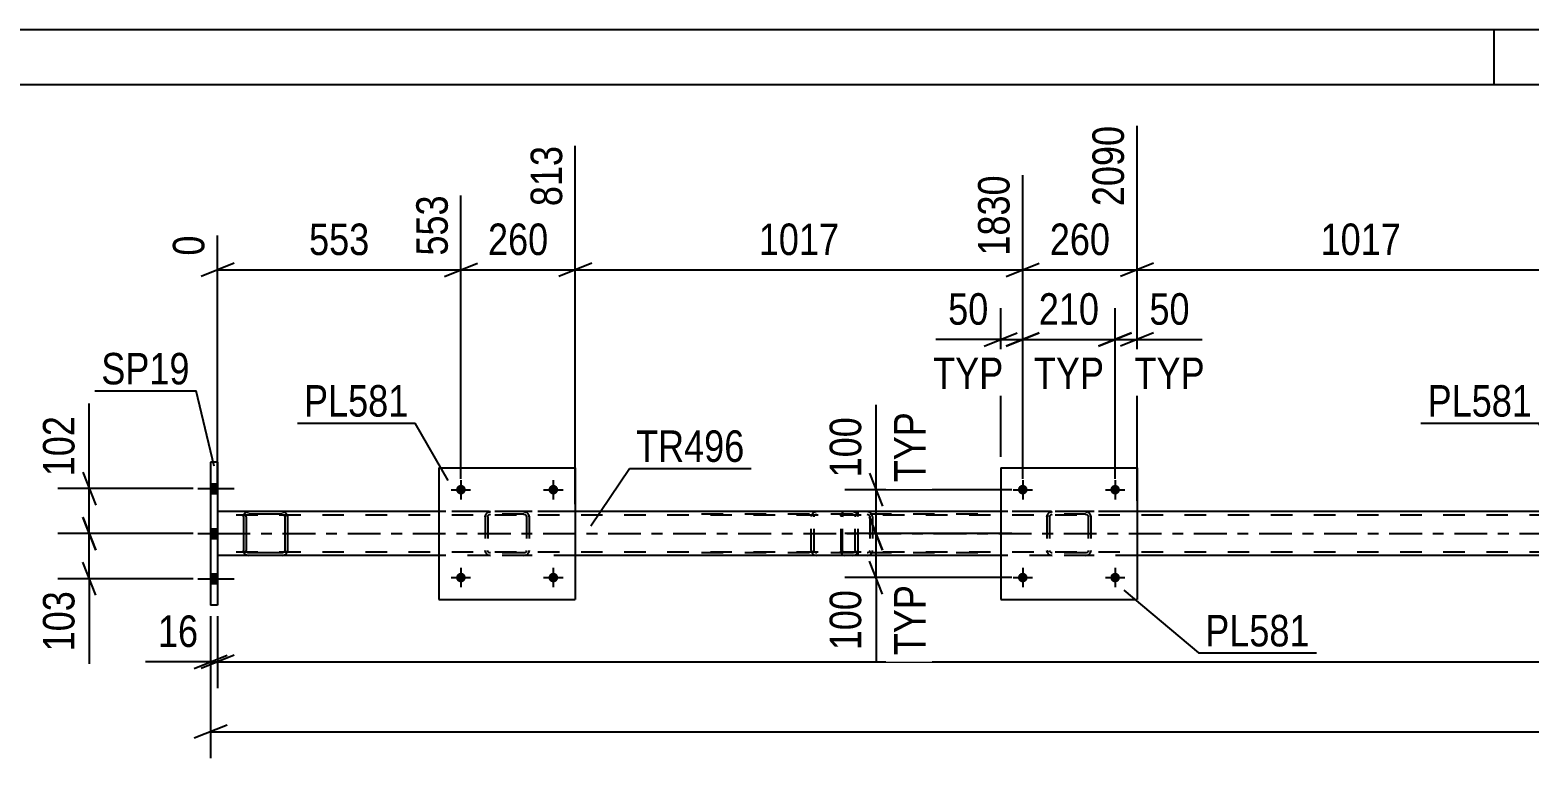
# Model space of a CAD drawing. Header units: millimetres. Extents: x 0 to 841, y 0 to 594.
# Drawn here: x 77.9 to 214.2, y 527.8 to 594 of the extents above; entities that cross this region are included whole.
import ezdxf

# ---------------------------------------------------------------- set-up
doc = ezdxf.new("R2010")
doc.units = ezdxf.units.MM
doc.linetypes.add('DXK_LINE_DOT2', pattern=[3.9198, 1.9599, -1.9599])
doc.linetypes.add('DXK_LINE_DOT3', pattern=[5.9187, 2.979, -0.9799, 0.9799, -0.9799])
doc.styles.add('Arial Narrow', font='ARIALN.TTF', dxfattribs={"height": 0.2})

# ---------------------------------------------------------------- blocks, each defined once
blk = doc.blocks.new('Unknown-800831068-1133')
at = {"color": 5, "linetype": 'Continuous'}
for p, q in [((841, 594), (0, 594)), ((211, 589), (211, 594)), ((836, 589), (5, 589))]:
    blk.add_line(p, q, dxfattribs=at)
blk = doc.blocks.new('Bolt-800831068-4526 - 4475')
at = {"linetype": 'Continuous'}
for points in [[(94.93, 551.83), (94.93, 552.71), (94.29, 552.71), (94.29, 551.83)], [(94.93, 551.83), (94.93, 552.71), (94.29, 552.71), (94.29, 551.83)], [(94.93, 551.83), (94.93, 552.71), (94.29, 552.71), (94.29, 551.83)], [(94.93, 547.73), (94.93, 548.61), (94.29, 548.61), (94.29, 547.73)], [(94.93, 547.73), (94.93, 548.61), (94.29, 548.61), (94.29, 547.73)], [(94.93, 543.63), (94.93, 544.51), (94.29, 544.51), (94.29, 543.63)], [(94.93, 543.63), (94.93, 544.51), (94.29, 544.51), (94.29, 543.63)], [(94.93, 543.63), (94.93, 544.51), (94.29, 544.51), (94.29, 543.63)]]:
    blk.add_hatch(color=1, dxfattribs=at).paths.add_polyline_path(points)
at = {"color": 1, "linetype": 'Continuous'}
for p, q in [((93.13, 552.27), (96.45, 552.27)), ((93.13, 552.27), (96.45, 552.27)), ((93.13, 552.27), (96.45, 552.27)), ((94.29, 552.71), (94.93, 552.71)), ((94.29, 552.71), (94.93, 552.71)), ((94.29, 552.71), (94.93, 552.71)), ((94.29, 551.83), (94.93, 551.83)), ((94.29, 551.83), (94.93, 551.83)), ((94.29, 551.83), (94.93, 551.83)), ((93.13, 548.17), (96.45, 548.17)), ((93.13, 548.17), (96.45, 548.17)), ((94.29, 548.61), (94.93, 548.61)), ((94.29, 548.61), (94.93, 548.61)), ((94.29, 547.73), (94.93, 547.73)), ((94.29, 547.73), (94.93, 547.73)), ((93.13, 544.07), (96.45, 544.07)), ((93.13, 544.07), (96.45, 544.07)), ((93.13, 544.07), (96.45, 544.07)), ((94.29, 544.51), (94.93, 544.51)), ((94.29, 544.51), (94.93, 544.51)), ((94.29, 544.51), (94.93, 544.51)), ((94.29, 543.63), (94.93, 543.63)), ((94.29, 543.63), (94.93, 543.63)), ((94.29, 543.63), (94.93, 543.63))]:
    blk.add_line(p, q, dxfattribs=at)
blk = doc.blocks.new('Part-800831068-6660 - 4475')
at = {"color": 7, "linetype": 'DXK_LINE_DOT2'}
for p, q in [((119.26, 549.69), (119.3, 549.87)), ((119.3, 549.87), (119.26, 549.69)), ((119.26, 549.69), (119.26, 546.65)), ((119.5, 549.69), (119.52, 549.78)), ((119.5, 549.69), (119.5, 546.65)), ((119.52, 549.78), (119.57, 549.86)), ((119.56, 550.13), (119.74, 550.17)), ((119.74, 550.17), (119.56, 550.13)), ((119.57, 549.86), (119.65, 549.91)), ((119.65, 549.91), (119.74, 549.93)), ((122.78, 550.17), (119.74, 550.17)), ((122.78, 549.93), (119.74, 549.93)), ((122.78, 550.17), (122.96, 550.13)), ((122.96, 550.13), (122.78, 550.17)), ((122.78, 549.93), (122.87, 549.91)), ((122.87, 549.91), (122.95, 549.86)), ((122.95, 549.86), (123, 549.78)), ((123, 549.78), (123.02, 549.69)), ((123.02, 549.69), (123.02, 546.65)), ((123.22, 549.87), (123.26, 549.69)), ((123.26, 549.69), (123.22, 549.87)), ((123.26, 549.69), (123.26, 546.65)), ((119.3, 546.46), (119.26, 546.65)), ((119.26, 546.65), (119.3, 546.46)), ((119.52, 546.56), (119.5, 546.65)), ((119.57, 546.48), (119.52, 546.56)), ((123, 546.56), (122.95, 546.48)), ((123.02, 546.65), (123, 546.56)), ((123.26, 546.65), (123.22, 546.46)), ((123.22, 546.46), (123.26, 546.65)), ((119.74, 546.17), (119.56, 546.2)), ((119.56, 546.2), (119.74, 546.17)), ((119.65, 546.43), (119.57, 546.48)), ((119.74, 546.41), (119.65, 546.43)), ((122.78, 546.41), (119.74, 546.41)), ((122.78, 546.17), (119.74, 546.17)), ((122.87, 546.43), (122.78, 546.41)), ((122.96, 546.2), (122.78, 546.17)), ((122.78, 546.17), (122.96, 546.2)), ((122.95, 546.48), (122.87, 546.43))]:
    blk.add_line(p, q, dxfattribs=at)
at = {"color": 7, "linetype": 'DXK_LINE_DOT3'}
blk.add_line((121.26, 548.17), (121.26, 548.17), dxfattribs=at)
at = {"color": 7, "linetype": 'DXK_LINE_DOT2'}
for centre, start, end in [((119.74, 549.69), 112.5, 157.5), ((119.74, 549.69), 112.5, 157.5), ((122.78, 549.69), 22.5, 67.5), ((122.78, 549.69), 22.5, 67.5), ((119.74, 546.65), 202.5, 247.5), ((119.74, 546.65), 202.5, 247.5), ((122.78, 546.65), 292.5, 337.5), ((122.78, 546.65), 292.5, 337.5)]:
    blk.add_arc(centre, 0.48, start, end, dxfattribs=at)
blk = doc.blocks.new('Part-800831068-4525 - 4475')
at = {"color": 2, "linetype": 'Continuous'}
for p, q in [((97.76, 550.17), (94.93, 550.17)), ((115.06, 550.17), (100.81, 550.17)), ((166.14, 550.17), (127.46, 550.17)), ((217.22, 550.17), (178.54, 550.17)), ((115.06, 546.17), (94.93, 546.17)), ((166.14, 546.17), (127.46, 546.17)), ((217.22, 546.17), (178.54, 546.17))]:
    blk.add_line(p, q, dxfattribs=at)
at = {"color": 7, "linetype": 'DXK_LINE_DOT2'}
for p, q in [((94.93, 550.17), (94.93, 546.17)), ((757.11, 549.85), (94.93, 549.85)), ((100.81, 550.17), (97.76, 550.17)), ((757.11, 550.17), (115.06, 550.17)), ((127.46, 550.17), (115.06, 550.17)), ((178.54, 550.17), (166.14, 550.17)), ((757.11, 546.49), (94.93, 546.49)), ((127.46, 546.17), (115.06, 546.17)), ((178.54, 546.17), (166.14, 546.17))]:
    blk.add_line(p, q, dxfattribs=at)
at = {"color": 7, "linetype": 'DXK_LINE_DOT3'}
blk.add_line((94.93, 548.17), (757.11, 548.17), dxfattribs=at)
blk = doc.blocks.new('Part-800831068-4569 - 4475')
at = {"color": 7, "linetype": 'DXK_LINE_DOT2'}
for p, q in [((152.66, 550.17), (137.67, 550.17)), ((152.66, 549.93), (137.67, 549.93)), ((148.94, 549.82), (148.91, 549.69)), ((148.91, 546.65), (148.91, 549.69)), ((148.95, 549.87), (148.94, 549.82)), ((149.17, 549.69), (149.19, 549.78)), ((149.17, 546.65), (149.17, 549.69)), ((149.19, 549.78), (149.24, 549.86)), ((149.42, 550.17), (149.23, 550.13)), ((149.24, 549.86), (149.32, 549.91)), ((149.32, 549.91), (149.42, 549.93)), ((152.85, 550.13), (152.66, 550.17)), ((152.66, 549.93), (152.75, 549.91)), ((152.75, 549.91), (152.84, 549.86)), ((152.84, 549.86), (152.89, 549.78)), ((152.89, 549.78), (152.91, 549.69)), ((152.91, 546.65), (152.91, 549.69)), ((153.14, 549.82), (153.13, 549.87)), ((153.17, 549.69), (153.14, 549.82)), ((153.17, 546.65), (153.17, 549.69)), ((148.91, 546.65), (148.93, 546.56)), ((148.93, 546.56), (148.95, 546.46)), ((149.19, 546.55), (149.17, 546.65)), ((149.24, 546.48), (149.19, 546.55)), ((152.89, 546.55), (152.84, 546.48)), ((152.91, 546.65), (152.89, 546.55)), ((153.13, 546.46), (153.15, 546.56)), ((153.15, 546.56), (153.17, 546.65)), ((152.66, 546.41), (137.67, 546.41)), ((152.66, 546.17), (137.67, 546.17)), ((149.23, 546.2), (149.42, 546.17)), ((149.32, 546.42), (149.24, 546.48)), ((149.42, 546.41), (149.32, 546.42)), ((152.75, 546.42), (152.66, 546.41)), ((152.66, 546.17), (152.85, 546.2)), ((152.84, 546.48), (152.75, 546.42))]:
    blk.add_line(p, q, dxfattribs=at)
for centre, start, end in [((149.4, 549.67), 110.7584, 155.6801), ((152.68, 549.67), 24.32, 69.2417), ((149.4, 546.67), 204.32, 249.2417), ((152.68, 546.67), 290.7584, 335.6801)]:
    blk.add_arc(centre, 0.496, start, end, dxfattribs=at)
blk = doc.blocks.new('Part-800831068-4574 - 4475')
at = {"color": 2, "linetype": 'Continuous'}
for p, q in [((94.93, 554.67), (94.29, 554.67)), ((94.29, 554.67), (94.29, 541.67)), ((94.93, 554.67), (94.93, 541.67)), ((94.93, 541.67), (94.29, 541.67))]:
    blk.add_line(p, q, dxfattribs=at)
blk = doc.blocks.new('Part-800831068-6658 - 4475')
at = {"color": 7, "linetype": 'DXK_LINE_DOT2'}
for p, q in [((170.34, 549.69), (170.38, 549.87)), ((170.38, 549.87), (170.34, 549.69)), ((170.34, 549.69), (170.34, 546.65)), ((170.58, 549.69), (170.6, 549.78)), ((170.58, 549.69), (170.58, 546.65)), ((170.6, 549.78), (170.65, 549.86)), ((170.64, 550.13), (170.82, 550.17)), ((170.82, 550.17), (170.64, 550.13)), ((170.65, 549.86), (170.73, 549.91)), ((170.73, 549.91), (170.82, 549.93)), ((173.86, 550.17), (170.82, 550.17)), ((173.86, 549.93), (170.82, 549.93)), ((173.86, 550.17), (174.04, 550.13)), ((174.04, 550.13), (173.86, 550.17)), ((173.86, 549.93), (173.95, 549.91)), ((173.95, 549.91), (174.03, 549.86)), ((174.03, 549.86), (174.08, 549.78)), ((174.08, 549.78), (174.1, 549.69)), ((174.1, 549.69), (174.1, 546.65)), ((174.3, 549.87), (174.34, 549.69)), ((174.34, 549.69), (174.3, 549.87)), ((174.34, 549.69), (174.34, 546.65)), ((170.38, 546.46), (170.34, 546.65)), ((170.34, 546.65), (170.38, 546.46)), ((170.6, 546.56), (170.58, 546.65)), ((170.65, 546.48), (170.6, 546.56)), ((174.08, 546.56), (174.03, 546.48)), ((174.1, 546.65), (174.08, 546.56)), ((174.34, 546.65), (174.3, 546.46)), ((174.3, 546.46), (174.34, 546.65)), ((170.82, 546.17), (170.64, 546.2)), ((170.64, 546.2), (170.82, 546.17)), ((170.73, 546.43), (170.65, 546.48)), ((170.82, 546.41), (170.73, 546.43)), ((173.86, 546.41), (170.82, 546.41)), ((173.86, 546.17), (170.82, 546.17)), ((173.95, 546.43), (173.86, 546.41)), ((174.04, 546.2), (173.86, 546.17)), ((173.86, 546.17), (174.04, 546.2)), ((174.03, 546.48), (173.95, 546.43))]:
    blk.add_line(p, q, dxfattribs=at)
at = {"color": 7, "linetype": 'DXK_LINE_DOT3'}
blk.add_line((172.34, 548.17), (172.34, 548.17), dxfattribs=at)
at = {"color": 7, "linetype": 'DXK_LINE_DOT2'}
for centre, start, end in [((170.82, 549.69), 112.5, 157.5), ((170.82, 549.69), 112.5, 157.5), ((173.86, 549.69), 22.5, 67.5), ((173.86, 549.69), 22.5, 67.5), ((170.82, 546.65), 202.5, 247.5), ((170.82, 546.65), 202.5, 247.5), ((173.86, 546.65), 292.5, 337.5), ((173.86, 546.65), 292.5, 337.5)]:
    blk.add_arc(centre, 0.48, start, end, dxfattribs=at)
blk = doc.blocks.new('Part-800831068-4576 - 4475')
at = {"color": 7, "linetype": 'DXK_LINE_DOT2'}
for p, q in [((151.64, 549.87), (151.62, 549.69)), ((151.62, 546.65), (151.62, 549.69)), ((151.7, 550.03), (151.64, 549.87)), ((151.79, 550.13), (151.7, 550.03)), ((151.76, 549.69), (151.77, 549.78)), ((151.76, 546.65), (151.76, 549.69)), ((151.77, 549.78), (151.79, 549.86)), ((151.89, 550.17), (151.79, 550.13)), ((151.79, 549.86), (151.84, 549.91)), ((151.84, 549.91), (151.89, 549.93)), ((164.05, 550.17), (151.89, 550.17)), ((164.05, 549.93), (151.89, 549.93)), ((153.17, 549.93), (153.17, 550.17)), ((154.17, 550.13), (153.98, 550.17)), ((153.98, 549.93), (154.08, 549.91)), ((154.08, 549.91), (154.16, 549.86)), ((154.16, 549.86), (154.21, 549.78)), ((154.21, 549.78), (154.23, 549.69)), ((154.23, 549.69), (154.23, 546.65)), ((154.46, 549.82), (154.45, 549.87)), ((154.48, 549.69), (154.46, 549.82)), ((154.48, 549.69), (154.48, 546.65)), ((151.62, 546.65), (151.64, 546.46)), ((151.77, 546.55), (151.76, 546.65)), ((151.79, 546.48), (151.77, 546.55)), ((154.21, 546.55), (154.16, 546.48)), ((154.23, 546.65), (154.21, 546.55)), ((154.45, 546.46), (154.47, 546.56)), ((154.47, 546.56), (154.48, 546.65)), ((151.64, 546.46), (151.7, 546.31)), ((151.7, 546.31), (151.79, 546.2)), ((151.84, 546.42), (151.79, 546.48)), ((151.79, 546.2), (151.89, 546.17)), ((151.89, 546.41), (151.84, 546.42)), ((164.05, 546.41), (151.89, 546.41)), ((164.05, 546.17), (151.89, 546.17)), ((153.17, 546.17), (153.17, 546.41)), ((154.08, 546.42), (153.98, 546.41)), ((153.98, 546.17), (154.17, 546.2)), ((154.16, 546.48), (154.08, 546.42))]:
    blk.add_line(p, q, dxfattribs=at)
for centre, start, end in [((154, 549.67), 23.8494, 68.8059), ((154, 546.66), 291.1941, 336.1506)]:
    blk.add_arc(centre, 0.492, start, end, dxfattribs=at)
blk = doc.blocks.new('Part-800831068-6662 - 4475')
at = {"color": 2, "linetype": 'Continuous'}
for p, q in [((97.32, 549.87), (97.28, 549.69)), ((97.28, 549.69), (97.28, 546.65)), ((97.52, 549.69), (97.54, 549.78)), ((97.52, 549.69), (97.52, 546.65)), ((97.54, 549.78), (97.59, 549.86)), ((97.76, 550.17), (97.58, 550.13)), ((97.59, 549.86), (97.67, 549.91)), ((97.67, 549.91), (97.76, 549.93)), ((100.8, 550.17), (97.76, 550.17)), ((100.8, 549.93), (97.76, 549.93)), ((100.99, 550.13), (100.8, 550.17)), ((100.8, 549.93), (100.89, 549.91)), ((100.89, 549.91), (100.97, 549.86)), ((100.97, 549.86), (101.02, 549.78)), ((101.02, 549.78), (101.04, 549.69)), ((101.04, 549.69), (101.04, 546.65)), ((101.28, 549.69), (101.25, 549.87)), ((101.28, 549.69), (101.28, 546.65)), ((97.28, 546.65), (97.32, 546.46)), ((97.54, 546.56), (97.52, 546.65)), ((97.59, 546.48), (97.54, 546.56)), ((101.02, 546.56), (100.97, 546.48)), ((101.04, 546.65), (101.02, 546.56)), ((101.25, 546.46), (101.28, 546.65)), ((97.58, 546.2), (97.76, 546.17)), ((97.67, 546.43), (97.59, 546.48)), ((97.76, 546.41), (97.67, 546.43)), ((100.8, 546.41), (97.76, 546.41)), ((100.8, 546.17), (97.76, 546.17)), ((100.89, 546.43), (100.8, 546.41)), ((100.8, 546.17), (100.99, 546.2)), ((100.97, 546.48), (100.89, 546.43))]:
    blk.add_line(p, q, dxfattribs=at)
at = {"color": 7, "linetype": 'DXK_LINE_DOT2'}
for p, q in [((97.28, 549.69), (97.32, 549.87)), ((97.58, 550.13), (97.76, 550.17)), ((100.8, 550.17), (100.99, 550.13)), ((101.25, 549.87), (101.28, 549.69)), ((97.32, 546.46), (97.28, 546.65)), ((101.28, 546.65), (101.25, 546.46)), ((97.76, 546.17), (97.58, 546.2)), ((100.99, 546.2), (100.8, 546.17))]:
    blk.add_line(p, q, dxfattribs=at)
at = {"color": 2, "linetype": 'Continuous'}
for centre, start, end in [((97.76, 549.69), 112.5, 157.5), ((100.8, 549.69), 22.5, 67.5), ((97.76, 546.65), 202.5, 247.5), ((100.8, 546.65), 292.5, 337.5)]:
    blk.add_arc(centre, 0.48, start, end, dxfattribs=at)
at = {"color": 7, "linetype": 'DXK_LINE_DOT2'}
for centre, start, end in [((97.76, 549.69), 112.5, 157.5), ((100.8, 549.69), 22.5, 67.5), ((97.76, 546.65), 202.5, 247.5), ((100.8, 546.65), 292.5, 337.5)]:
    blk.add_arc(centre, 0.48, start, end, dxfattribs=at)
blk = doc.blocks.new('Part-800831068-6661 - 4475')
at = {"color": 2, "linetype": 'Continuous'}
for p, q in [((115.06, 554.17), (115.06, 542.17)), ((115.06, 554.17), (127.46, 554.17)), ((127.46, 554.17), (127.46, 542.17)), ((115.06, 542.17), (127.46, 542.17))]:
    blk.add_line(p, q, dxfattribs=at)
blk = doc.blocks.new('Part-800831068-6659 - 4475')
at = {"color": 2, "linetype": 'Continuous'}
for p, q in [((166.14, 554.17), (166.14, 542.17)), ((166.14, 554.17), (178.54, 554.17)), ((178.54, 554.17), (178.54, 542.17)), ((166.14, 542.17), (178.54, 542.17))]:
    blk.add_line(p, q, dxfattribs=at)
blk = doc.blocks.new('Bolt-800831068-6687 - 4475')
at = {"linetype": 'Continuous'}
for points in [[(168.58, 544.17, -1), (167.7, 544.17, -1)], [(176.98, 544.17, -1), (176.1, 544.17, -1)]]:
    blk.add_hatch(color=1, dxfattribs=at).paths.add_polyline_path(points)
at = {"color": 1, "linetype": 'Continuous'}
for p, q in [((167.26, 544.17), (169.02, 544.17)), ((168.14, 545.05), (168.14, 543.29)), ((175.66, 544.17), (177.42, 544.17)), ((176.54, 545.05), (176.54, 543.29))]:
    blk.add_line(p, q, dxfattribs=at)
blk = doc.blocks.new('Bolt-800831068-6688 - 4475')
at = {"linetype": 'Continuous'}
for points in [[(168.58, 552.17, -1), (167.7, 552.17, -1)], [(176.98, 552.17, -1), (176.1, 552.17, -1)]]:
    blk.add_hatch(color=1, dxfattribs=at).paths.add_polyline_path(points)
at = {"color": 1, "linetype": 'Continuous'}
for p, q in [((167.26, 552.17), (169.02, 552.17)), ((168.14, 553.05), (168.14, 551.29)), ((175.66, 552.17), (177.42, 552.17)), ((176.54, 553.05), (176.54, 551.29))]:
    blk.add_line(p, q, dxfattribs=at)
blk = doc.blocks.new('Bolt-800831068-6689 - 4475')
at = {"linetype": 'Continuous'}
for points in [[(117.5, 544.17, -1), (116.62, 544.17, -1)], [(125.9, 544.17, -1), (125.02, 544.17, -1)]]:
    blk.add_hatch(color=1, dxfattribs=at).paths.add_polyline_path(points)
at = {"color": 1, "linetype": 'Continuous'}
for p, q in [((116.18, 544.17), (117.94, 544.17)), ((117.06, 545.05), (117.06, 543.29)), ((124.58, 544.17), (126.34, 544.17)), ((125.46, 545.05), (125.46, 543.29))]:
    blk.add_line(p, q, dxfattribs=at)
blk = doc.blocks.new('Bolt-800831068-6690 - 4475')
at = {"linetype": 'Continuous'}
for points in [[(117.5, 552.17, -1), (116.62, 552.17, -1)], [(125.9, 552.17, -1), (125.02, 552.17, -1)]]:
    blk.add_hatch(color=1, dxfattribs=at).paths.add_polyline_path(points)
at = {"color": 1, "linetype": 'Continuous'}
for p, q in [((116.18, 552.17), (117.94, 552.17)), ((117.06, 553.05), (117.06, 551.29)), ((124.58, 552.17), (126.34, 552.17)), ((125.46, 553.05), (125.46, 551.29))]:
    blk.add_line(p, q, dxfattribs=at)
blk = doc.blocks.new('StraightDimension-800831068-13627 - 4475')
at = {"color": 7, "linetype": 'Continuous'}
for p, q in [((166.14, 555.17), (166.14, 568.68)), ((168.14, 553.17), (168.14, 568.68)), ((166.14, 565.83), (160.23, 565.83)), ((166.14, 565.83), (160.23, 565.83)), ((164.64, 565.23), (167.64, 566.43)), ((166.14, 565.83), (168.14, 565.83)), ((169.64, 566.43), (166.64, 565.23))]:
    blk.add_line(p, q, dxfattribs=at)
at = {"color": 0}
blk.add_wipeout([(165.61, 566.58), (165.61, 570.78), (160.76, 570.78), (160.76, 566.58)], dxfattribs=at)
at = {"color": 0, "linetype": 'Continuous'}
blk.add_wipeout([(166.98, 560.73), (166.98, 564.93), (159.39, 564.93), (159.39, 560.73)], dxfattribs=at)
at = {"color": 3, "style": 'Arial Narrow'}
blk.add_text('50', height=2.863, dxfattribs=at).set_placement((161.36, 567.18))
at = {"color": 3, "linetype": 'Continuous', "style": 'Arial Narrow'}
blk.add_text('TYP', height=2.863, dxfattribs=at).set_placement((159.99, 561.33))
blk = doc.blocks.new('StraightDimension-800831068-13673 - 4475')
at = {"color": 7, "linetype": 'Continuous'}
for p, q in [((154.8, 552.17), (154.8, 559.9)), ((154.8, 552.17), (154.8, 559.9)), ((154.2, 553.67), (155.4, 550.67)), ((167.14, 552.17), (151.95, 552.17)), ((154.8, 548.17), (154.8, 552.17)), ((155.4, 546.67), (154.2, 549.67)), ((167.14, 548.17), (151.95, 548.17))]:
    blk.add_line(p, q, dxfattribs=at)
at = {"color": 0}
blk.add_wipeout([(154.05, 559.38), (149.85, 559.38), (149.85, 552.69), (154.05, 552.69)], dxfattribs=at)
at = {"color": 0, "linetype": 'Continuous'}
blk.add_wipeout([(159.9, 559.83), (155.7, 559.83), (155.7, 552.24), (159.9, 552.24)], dxfattribs=at)
at = {"color": 3, "linetype": 'Continuous', "style": 'Arial Narrow'}
blk.add_text('TYP', height=2.863, rotation=90.0002, dxfattribs=at).set_placement((159.3, 552.84))
at = {"color": 3, "style": 'Arial Narrow'}
blk.add_text('100', height=2.863, rotation=90.0002, dxfattribs=at).set_placement((153.45, 553.29))
blk = doc.blocks.new('StraightDimension-800831068-11078 - 4475')
at = {"color": 7, "linetype": 'Continuous'}
for p, q in [((178.54, 551.17), (178.54, 585.28)), ((219.22, 553.17), (219.22, 580.78)), ((180.04, 572.77), (177.04, 571.57)), ((217.72, 571.57), (220.72, 572.77)), ((178.54, 572.17), (219.22, 572.17))]:
    blk.add_line(p, q, dxfattribs=at)
at = {"color": 0}
blk.add_wipeout([(203.14, 572.92), (203.14, 577.12), (194.62, 577.12), (194.62, 572.92)], dxfattribs=at)
at = {"color": 3, "style": 'Arial Narrow'}
blk.add_text('1017', height=2.863, dxfattribs=at).set_placement((195.22, 573.52))
at = {"color": 0, "linetype": 'Continuous'}
blk.add_wipeout([(218.62, 581.38), (214.42, 581.38), (214.42, 572.87), (218.62, 572.87)], dxfattribs=at)
at = {"color": 3, "linetype": 'Continuous', "style": 'Arial Narrow'}
blk.add_text('3107', height=2.863, rotation=90.0002, dxfattribs=at).set_placement((218.02, 573.47))
blk = doc.blocks.new('StraightDimension-800831068-11079 - 4475')
at = {"color": 7, "linetype": 'Continuous'}
for p, q in [((178.54, 551.17), (178.54, 585.28)), ((168.14, 553.17), (168.14, 580.78)), ((166.64, 571.57), (169.64, 572.77)), ((180.04, 572.77), (177.04, 571.57)), ((168.14, 572.17), (178.54, 572.17))]:
    blk.add_line(p, q, dxfattribs=at)
at = {"color": 0}
blk.add_wipeout([(176.68, 572.92), (176.68, 577.12), (170, 577.12), (170, 572.92)], dxfattribs=at)
at = {"color": 3, "style": 'Arial Narrow'}
blk.add_text('260', height=2.863, dxfattribs=at).set_placement((170.6, 573.52))
at = {"color": 0, "linetype": 'Continuous'}
blk.add_wipeout([(177.94, 585.88), (173.74, 585.88), (173.74, 577.37), (177.94, 577.37)], dxfattribs=at)
at = {"color": 3, "linetype": 'Continuous', "style": 'Arial Narrow'}
blk.add_text('2090', height=2.863, rotation=90.0002, dxfattribs=at).set_placement((177.34, 577.97))
blk = doc.blocks.new('StraightDimension-800831068-11080 - 4475')
at = {"color": 7, "linetype": 'Continuous'}
for p, q in [((127.46, 550.85), (127.46, 583.45)), ((168.14, 553.17), (168.14, 580.78)), ((128.96, 572.77), (125.96, 571.57)), ((166.64, 571.57), (169.64, 572.77)), ((127.46, 572.17), (168.14, 572.17))]:
    blk.add_line(p, q, dxfattribs=at)
at = {"color": 0}
blk.add_wipeout([(152.06, 572.92), (152.06, 577.12), (143.54, 577.12), (143.54, 572.92)], dxfattribs=at)
at = {"color": 3, "style": 'Arial Narrow'}
blk.add_text('1017', height=2.863, dxfattribs=at).set_placement((144.14, 573.52))
at = {"color": 0, "linetype": 'Continuous'}
blk.add_wipeout([(167.54, 581.38), (163.34, 581.38), (163.34, 572.87), (167.54, 572.87)], dxfattribs=at)
at = {"color": 3, "linetype": 'Continuous', "style": 'Arial Narrow'}
blk.add_text('1830', height=2.863, rotation=90.0002, dxfattribs=at).set_placement((166.94, 573.47))
blk = doc.blocks.new('StraightDimension-800831068-11081 - 4475')
at = {"color": 7, "linetype": 'Continuous'}
for p, q in [((127.46, 550.85), (127.46, 583.45)), ((117.06, 553.17), (117.06, 578.95)), ((115.56, 571.57), (118.56, 572.77)), ((128.96, 572.77), (125.96, 571.57)), ((117.06, 572.17), (127.46, 572.17))]:
    blk.add_line(p, q, dxfattribs=at)
at = {"color": 0}
blk.add_wipeout([(125.6, 572.92), (125.6, 577.12), (118.92, 577.12), (118.92, 572.92)], dxfattribs=at)
at = {"color": 3, "style": 'Arial Narrow'}
blk.add_text('260', height=2.863, dxfattribs=at).set_placement((119.52, 573.52))
at = {"color": 0, "linetype": 'Continuous'}
blk.add_wipeout([(126.86, 584.05), (122.66, 584.05), (122.66, 577.37), (126.86, 577.37)], dxfattribs=at)
at = {"color": 3, "linetype": 'Continuous', "style": 'Arial Narrow'}
blk.add_text('813', height=2.863, rotation=90.0002, dxfattribs=at).set_placement((126.26, 577.97))
blk = doc.blocks.new('StraightDimension-800831068-11082 - 4475')
at = {"color": 7, "linetype": 'Continuous'}
for p, q in [((117.06, 553.17), (117.06, 578.95)), ((94.93, 551.78), (94.93, 575.3)), ((96.43, 572.77), (93.43, 571.57)), ((115.56, 571.57), (118.56, 572.77)), ((94.93, 572.17), (117.06, 572.17))]:
    blk.add_line(p, q, dxfattribs=at)
at = {"color": 0}
blk.add_wipeout([(109.34, 572.92), (109.34, 577.12), (102.65, 577.12), (102.65, 572.92)], dxfattribs=at)
at = {"color": 3, "style": 'Arial Narrow'}
blk.add_text('553', height=2.863, dxfattribs=at).set_placement((103.25, 573.52))
at = {"color": 0, "linetype": 'Continuous'}
for points in [[(116.46, 579.55), (112.26, 579.55), (112.26, 572.87), (116.46, 572.87)], [(94.33, 575.9), (90.13, 575.9), (90.13, 572.87), (94.33, 572.87)]]:
    blk.add_wipeout(points, dxfattribs=at)
at = {"color": 3, "linetype": 'Continuous', "style": 'Arial Narrow'}
for s, height, p in [('553', 2.863, (115.86, 573.47)), ('0', 2.86, (93.73, 573.47))]:
    blk.add_text(s, height=height, rotation=90.0002, dxfattribs=at).set_placement(p)
blk = doc.blocks.new('StraightDimension-800831068-11753 - 4475')
at = {"color": 7, "linetype": 'Continuous'}
for p, q in [((94.29, 540.67), (94.29, 527.75)), ((95.79, 530.75), (92.79, 529.55)), ((94.29, 530.15), (794.87, 530.15))]:
    blk.add_line(p, q, dxfattribs=at)
blk = doc.blocks.new('StraightDimension-800831068-11765 - 4475')
at = {"color": 7, "linetype": 'Continuous'}
for p, q in [((94.93, 540.67), (94.93, 534.11)), ((96.43, 537.11), (93.43, 535.91)), ((94.93, 536.51), (794.23, 536.51))]:
    blk.add_line(p, q, dxfattribs=at)
blk = doc.blocks.new('StraightDimension-800831068-11766 - 4475')
at = {"color": 7, "linetype": 'Continuous'}
for p, q in [((94.29, 540.67), (94.29, 534.11)), ((94.93, 540.67), (94.93, 534.11)), ((92.79, 535.91), (95.79, 537.11)), ((96.43, 537.11), (93.43, 535.91)), ((94.29, 536.51), (88.38, 536.51)), ((94.29, 536.51), (88.38, 536.51)), ((94.29, 536.51), (94.93, 536.51))]:
    blk.add_line(p, q, dxfattribs=at)
at = {"color": 0}
blk.add_wipeout([(93.76, 537.26), (93.76, 541.46), (88.91, 541.46), (88.91, 537.26)], dxfattribs=at)
at = {"color": 3, "style": 'Arial Narrow'}
blk.add_text('16', height=2.863, dxfattribs=at).set_placement((89.51, 537.86))
blk = doc.blocks.new('StraightDimension-800831068-12068 - 4475')
at = {"color": 7, "linetype": 'Continuous'}
for p, q in [((83.27, 552.27), (83.27, 560)), ((83.27, 552.27), (83.27, 560)), ((82.67, 553.77), (83.87, 550.77)), ((92.7, 552.27), (80.42, 552.27)), ((83.27, 548.17), (83.27, 552.27)), ((83.87, 546.67), (82.67, 549.67)), ((92.7, 548.17), (80.42, 548.17))]:
    blk.add_line(p, q, dxfattribs=at)
at = {"color": 0}
blk.add_wipeout([(82.52, 559.48), (78.32, 559.48), (78.32, 552.79), (82.52, 552.79)], dxfattribs=at)
at = {"color": 3, "style": 'Arial Narrow'}
blk.add_text('102', height=2.863, rotation=90.0002, dxfattribs=at).set_placement((81.92, 553.39))
blk = doc.blocks.new('StraightDimension-800831068-12069 - 4475')
at = {"color": 7, "linetype": 'Continuous'}
for p, q in [((82.67, 549.67), (83.87, 546.67)), ((92.7, 548.17), (80.42, 548.17)), ((83.27, 544.07), (83.27, 548.17)), ((83.87, 542.57), (82.67, 545.57)), ((92.7, 544.07), (80.42, 544.07)), ((83.27, 544.07), (83.27, 536.33)), ((83.27, 544.07), (83.27, 536.33))]:
    blk.add_line(p, q, dxfattribs=at)
at = {"color": 0}
blk.add_wipeout([(82.52, 543.54), (78.32, 543.54), (78.32, 536.86), (82.52, 536.86)], dxfattribs=at)
at = {"color": 3, "style": 'Arial Narrow'}
blk.add_text('103', height=2.863, rotation=90.0002, dxfattribs=at).set_placement((81.92, 537.46))
blk = doc.blocks.new('StraightDimension-800831068-13625 - 4475')
at = {"color": 7, "linetype": 'Continuous'}
for p, q in [((176.54, 553.17), (176.54, 568.68)), ((178.54, 555.17), (178.54, 568.68)), ((175.04, 565.23), (178.04, 566.43)), ((176.54, 565.83), (178.54, 565.83)), ((180.04, 566.43), (177.04, 565.23)), ((178.54, 565.83), (184.45, 565.83)), ((178.54, 565.83), (184.45, 565.83))]:
    blk.add_line(p, q, dxfattribs=at)
at = {"color": 0}
blk.add_wipeout([(183.92, 566.58), (183.92, 570.78), (179.06, 570.78), (179.06, 566.58)], dxfattribs=at)
at = {"color": 0, "linetype": 'Continuous'}
blk.add_wipeout([(185.29, 560.73), (185.29, 564.93), (177.7, 564.93), (177.7, 560.73)], dxfattribs=at)
at = {"color": 3, "style": 'Arial Narrow'}
blk.add_text('50', height=2.863, dxfattribs=at).set_placement((179.66, 567.18))
at = {"color": 3, "linetype": 'Continuous', "style": 'Arial Narrow'}
blk.add_text('TYP', height=2.863, dxfattribs=at).set_placement((178.3, 561.33))
blk = doc.blocks.new('StraightDimension-800831068-13626 - 4475')
at = {"color": 7, "linetype": 'Continuous'}
for p, q in [((168.14, 553.17), (168.14, 568.68)), ((176.54, 553.17), (176.54, 568.68)), ((166.64, 565.23), (169.64, 566.43)), ((168.14, 565.83), (176.54, 565.83)), ((178.04, 566.43), (175.04, 565.23))]:
    blk.add_line(p, q, dxfattribs=at)
at = {"color": 0}
blk.add_wipeout([(175.68, 566.58), (175.68, 570.78), (169, 570.78), (169, 566.58)], dxfattribs=at)
at = {"color": 0, "linetype": 'Continuous'}
blk.add_wipeout([(176.13, 560.73), (176.13, 564.93), (168.55, 564.93), (168.55, 560.73)], dxfattribs=at)
at = {"color": 3, "style": 'Arial Narrow'}
blk.add_text('210', height=2.863, dxfattribs=at).set_placement((169.6, 567.18))
at = {"color": 3, "linetype": 'Continuous', "style": 'Arial Narrow'}
blk.add_text('TYP', height=2.863, dxfattribs=at).set_placement((169.15, 561.33))
blk = doc.blocks.new('StraightDimension-800831068-13674 - 4475')
at = {"color": 7, "linetype": 'Continuous'}
for p, q in [((154.2, 549.67), (155.4, 546.67)), ((167.14, 548.17), (151.95, 548.17)), ((154.8, 544.17), (154.8, 548.17)), ((155.4, 542.67), (154.2, 545.67)), ((167.14, 544.17), (151.95, 544.17)), ((154.8, 544.17), (154.8, 536.43)), ((154.8, 544.17), (154.8, 536.43))]:
    blk.add_line(p, q, dxfattribs=at)
at = {"color": 0, "linetype": 'Continuous'}
blk.add_wipeout([(159.9, 544.1), (155.7, 544.1), (155.7, 536.51), (159.9, 536.51)], dxfattribs=at)
at = {"color": 0}
blk.add_wipeout([(154.05, 543.64), (149.85, 543.64), (149.85, 536.96), (154.05, 536.96)], dxfattribs=at)
at = {"color": 3, "style": 'Arial Narrow'}
blk.add_text('100', height=2.863, rotation=90.0002, dxfattribs=at).set_placement((153.45, 537.56))
at = {"color": 3, "linetype": 'Continuous', "style": 'Arial Narrow'}
blk.add_text('TYP', height=2.863, rotation=90.0002, dxfattribs=at).set_placement((159.3, 537.11))
blk = doc.blocks.new('Mark-800831068-4521 - 4475')
at = {"color": 0}
blk.add_wipeout([(142.85, 554.7), (142.85, 557.7), (132.98, 557.7), (132.98, 554.7)], dxfattribs=at)
blk.add_wipeout([(142.85, 554.7), (142.85, 557.7), (132.98, 557.7), (132.98, 554.7)], dxfattribs=at)
at = {"color": 30, "linetype": 'Continuous'}
for p, q in [((128.86, 548.89), (132.38, 554.1)), ((132.38, 554.1), (143.45, 554.1))]:
    blk.add_line(p, q, dxfattribs=at)
at = {"color": 3, "style": 'Arial Narrow'}
blk.add_text('TR496', height=2.863, dxfattribs=at).set_placement((132.98, 554.7))
blk = doc.blocks.new('Mark-800831068-11827 - 4475')
at = {"color": 0}
blk.add_wipeout([(214.45, 558.82), (214.45, 561.82), (204.95, 561.82), (204.95, 558.82)], dxfattribs=at)
blk.add_wipeout([(214.45, 558.82), (214.45, 561.82), (204.95, 561.82), (204.95, 558.82)], dxfattribs=at)
at = {"color": 30, "linetype": 'Continuous'}
for p in [(204.35, 558.22), (218.05, 553.02)]:
    blk.add_line(p, (215.05, 558.22), dxfattribs=at)
at = {"color": 3, "style": 'Arial Narrow'}
blk.add_text('PL581', height=2.863, dxfattribs=at).set_placement((204.95, 558.82))
blk = doc.blocks.new('Mark-800831068-4570 - 4475')
at = {"color": 0}
blk.add_wipeout([(92.4, 561.75), (92.4, 564.75), (84.36, 564.75), (84.36, 561.75)], dxfattribs=at)
blk.add_wipeout([(92.4, 561.75), (92.4, 564.75), (84.36, 564.75), (84.36, 561.75)], dxfattribs=at)
at = {"color": 30, "linetype": 'Continuous'}
for p in [(83.76, 561.15), (94.61, 554.31)]:
    blk.add_line(p, (93, 561.15), dxfattribs=at)
at = {"color": 3, "style": 'Arial Narrow'}
blk.add_text('SP19', height=2.863, dxfattribs=at).set_placement((84.36, 561.75))
blk = doc.blocks.new('Mark-800831068-11830 - 4475')
at = {"color": 0}
blk.add_wipeout([(194.24, 537.91), (194.24, 540.91), (184.73, 540.91), (184.73, 537.91)], dxfattribs=at)
blk.add_wipeout([(194.24, 537.91), (194.24, 540.91), (184.73, 540.91), (184.73, 537.91)], dxfattribs=at)
at = {"color": 30, "linetype": 'Continuous'}
for p, q in [((177.34, 543.02), (184.13, 537.31)), ((184.13, 537.31), (194.84, 537.31))]:
    blk.add_line(p, q, dxfattribs=at)
at = {"color": 3, "style": 'Arial Narrow'}
blk.add_text('PL581', height=2.863, dxfattribs=at).set_placement((184.73, 537.91))
blk = doc.blocks.new('Mark-800831068-11833 - 4475')
at = {"color": 0}
blk.add_wipeout([(112.29, 558.82), (112.29, 561.82), (102.79, 561.82), (102.79, 558.82)], dxfattribs=at)
blk.add_wipeout([(112.29, 558.82), (112.29, 561.82), (102.79, 561.82), (102.79, 558.82)], dxfattribs=at)
at = {"color": 30, "linetype": 'Continuous'}
for p in [(102.19, 558.22), (115.89, 553.02)]:
    blk.add_line(p, (112.89, 558.22), dxfattribs=at)
at = {"color": 3, "style": 'Arial Narrow'}
blk.add_text('PL581', height=2.863, dxfattribs=at).set_placement((102.79, 558.82))

msp = doc.modelspace()

# ---------------------------------------------------------------- block references
for name in ['Unknown-800831068-1133', 'Part-800831068-4574 - 4475', 'Part-800831068-6661 - 4475', 'Part-800831068-6659 - 4475', 'Bolt-800831068-4526 - 4475', 'Part-800831068-4525 - 4475', 'Bolt-800831068-6690 - 4475', 'Bolt-800831068-6688 - 4475', 'Part-800831068-6662 - 4475', 'Part-800831068-6660 - 4475', 'Part-800831068-4569 - 4475', 'Part-800831068-4576 - 4475', 'Part-800831068-6658 - 4475', 'Bolt-800831068-6689 - 4475', 'Bolt-800831068-6687 - 4475']:
    msp.add_blockref(name, (0, 0))

# ---------------------------------------------------------------- next in the draw order: block references
for name in ['StraightDimension-800831068-11078 - 4475', 'StraightDimension-800831068-13627 - 4475', 'StraightDimension-800831068-11753 - 4475']:
    msp.add_blockref(name, (0, 0))

# ---------------------------------------------------------------- next in the draw order: block references
for name in ['Mark-800831068-11827 - 4475', 'StraightDimension-800831068-13673 - 4475', 'StraightDimension-800831068-11765 - 4475']:
    msp.add_blockref(name, (0, 0))

# ---------------------------------------------------------------- next in the draw order: block references
for name in ['StraightDimension-800831068-11079 - 4475', 'StraightDimension-800831068-13674 - 4475', 'Mark-800831068-11830 - 4475', 'StraightDimension-800831068-11766 - 4475']:
    msp.add_blockref(name, (0, 0))

# ---------------------------------------------------------------- next in the draw order: block references
for name in ['StraightDimension-800831068-11080 - 4475', 'StraightDimension-800831068-13625 - 4475']:
    msp.add_blockref(name, (0, 0))

# ---------------------------------------------------------------- next in the draw order: block references
for name in ['StraightDimension-800831068-11081 - 4475', 'StraightDimension-800831068-13626 - 4475']:
    msp.add_blockref(name, (0, 0))

# ---------------------------------------------------------------- next in the draw order: block references
for name in ['StraightDimension-800831068-11082 - 4475', 'Mark-800831068-4521 - 4475']:
    msp.add_blockref(name, (0, 0))

# ---------------------------------------------------------------- next in the draw order: block references
for name in ['Mark-800831068-11833 - 4475', 'StraightDimension-800831068-12068 - 4475']:
    msp.add_blockref(name, (0, 0))

# ---------------------------------------------------------------- next in the draw order: block references
for name in ['Mark-800831068-4570 - 4475', 'StraightDimension-800831068-12069 - 4475']:
    msp.add_blockref(name, (0, 0))

doc.saveas('drawing.dxf')
